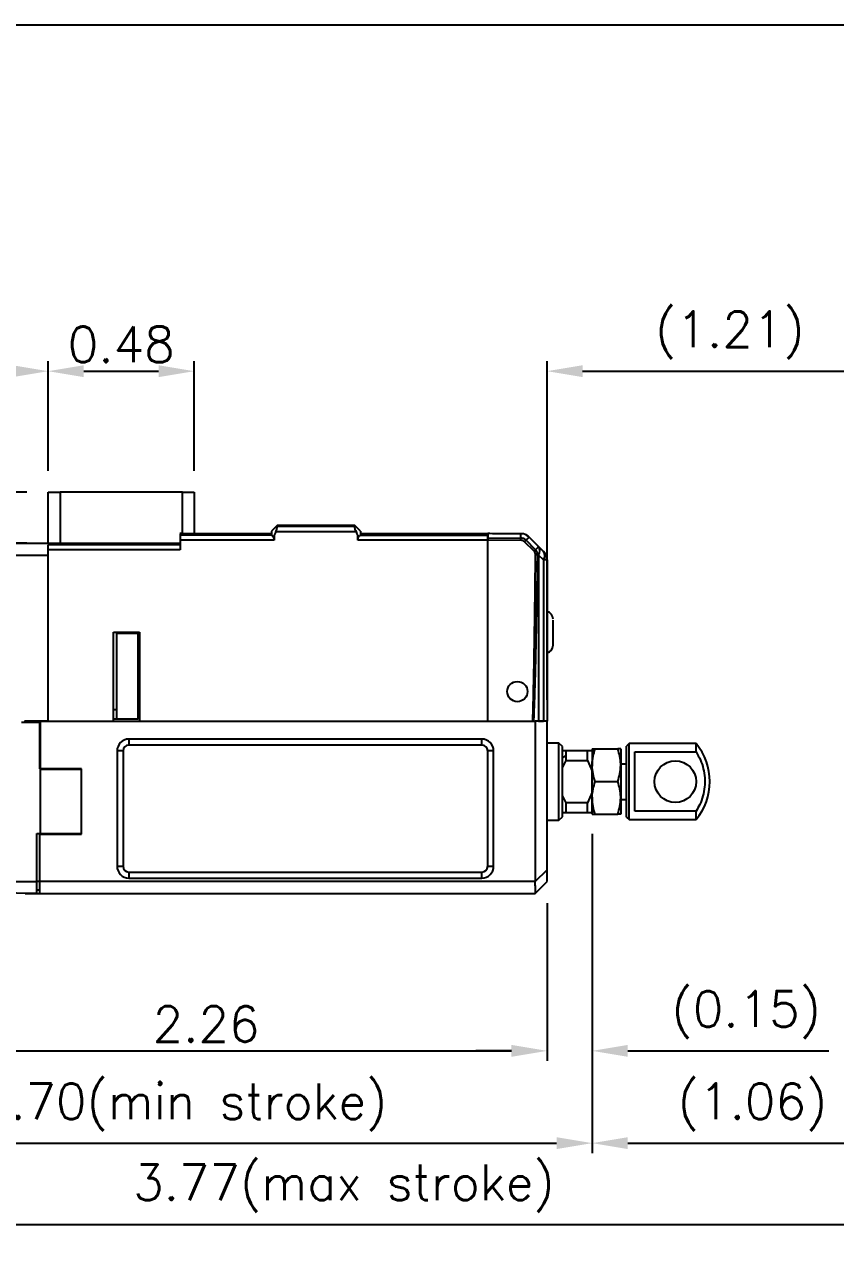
# Model space of a CAD drawing. Header units: millimetres. Extents: x 0 to 508, y 0 to 159.
# Drawn here: x 353.8 to 422.1, y 54.8 to 158.8 of the extents above; entities that cross this region are included whole.
import ezdxf

# ---------------------------------------------------------------- set-up
doc = ezdxf.new("R2010")
doc.units = ezdxf.units.MM
doc.header["$LTSCALE"] = 0.5
doc.layers.add('Involute Gear', color=3, linetype='Continuous')
doc.styles.add('USER2', font='SIMPLEX.SHX')
doc.dimstyles.new('BASE120', dxfattribs={"dimscale": 1.2, "dimtxt": 2.5, "dimasz": 2.5, "dimexe": 0.7, "dimexo": 1.5, "dimtad": 1, "dimzin": 1, "dimdsep": 46, "dimtxsty": 'USER2', "dimcen": 0, "dimclrd": 6, "dimclre": 6, "dimclrt": 3, "dimadec": 0, "dimazin": 0, "dimtfac": 1, "dimtofl": 0, "dimtmove": 0, "dimatfit": 3, "dimfxl": 1, "dimtolj": 1, "dimtzin": 0, "dimlwe": -1, "dimarcsym": 0})
doc.dimstyles.new('BASE120 inch', dxfattribs={"dimscale": 1.2, "dimtxt": 2.5, "dimasz": 2.5, "dimexe": 0.7, "dimexo": 1.5, "dimtad": 1, "dimlfac": 0.03937, "dimzin": 1, "dimdsep": 46, "dimtxsty": 'USER2', "dimcen": 0, "dimclrd": 6, "dimclre": 6, "dimclrt": 3, "dimadec": 0, "dimazin": 0, "dimtfac": 1, "dimtofl": 0, "dimtmove": 0, "dimatfit": 3, "dimfxl": 1, "dimtolj": 1, "dimtzin": 0, "dimlwe": -1, "dimarcsym": 0})

# ---------------------------------------------------------------- blocks, each defined once
blk = doc.blocks.new('*D59')
at = {"color": 6}
for p, q in [((354.01, 115.16), (317.71, 115.16)), ((353.06, 85.67), (317.71, 85.67))]:
    blk.add_line(p, q, dxfattribs=at)
at = {"color": 6, "lineweight": -2}
blk.add_line((318.55, 88.67), (318.55, 112.16), dxfattribs=at)
at = {"color": 6}
for points in [[(318.05, 112.16), (319.05, 112.16), (318.55, 115.16)], [(318.05, 88.67), (319.05, 88.67), (318.55, 85.67)]]:
    blk.add_solid(points, dxfattribs=at)
at = {"layer": 'Defpoints', "color": 0}
for p in [(318.55, 115.16), (355.81, 115.16), (354.86, 85.67)]:
    blk.add_point(p, dxfattribs=at)
at = {"color": 3, "insert": (316.3, 100.41), "char_height": 3, "attachment_point": 5, "rotation": 90, "style": 'USER2'}
blk.add_mtext('\\A1;1.18', dxfattribs=at)
blk = doc.blocks.new('*D61')
at = {"color": 6}
for p, q in [((332.81, 93.28), (332.81, 56.96)), ((428.61, 90.68), (428.61, 56.96))]:
    blk.add_line(p, q, dxfattribs=at)
at = {"color": 6, "lineweight": -2}
blk.add_line((335.81, 57.8), (425.61, 57.8), dxfattribs=at)
at = {"color": 6}
for points in [[(335.81, 58.3), (335.81, 57.3), (332.81, 57.8)], [(425.61, 58.3), (425.61, 57.3), (428.61, 57.8)]]:
    blk.add_solid(points, dxfattribs=at)
at = {"layer": 'Defpoints', "color": 0}
for p in [(332.81, 95.08), (428.61, 92.48), (428.61, 57.8)]:
    blk.add_point(p, dxfattribs=at)
at = {"color": 3, "insert": (380.71, 60.84), "char_height": 3, "attachment_point": 5, "style": 'USER2'}
blk.add_mtext('\\A1;3.77(max stroke)', dxfattribs=at)
blk = doc.blocks.new('*D65')
at = {"color": 6}
for p, q in [((401.61, 90.68), (401.61, 63.8)), ((332.81, 70.61), (332.81, 63.8))]:
    blk.add_line(p, q, dxfattribs=at)
at = {"color": 6, "lineweight": -2}
blk.add_line((335.81, 64.64), (398.61, 64.64), dxfattribs=at)
at = {"color": 6}
for points in [[(335.81, 65.14), (335.81, 64.14), (332.81, 64.64)], [(398.61, 65.14), (398.61, 64.14), (401.61, 64.64)]]:
    blk.add_solid(points, dxfattribs=at)
at = {"layer": 'Defpoints', "color": 0}
for p in [(401.61, 92.48), (332.81, 72.41), (401.61, 64.64)]:
    blk.add_point(p, dxfattribs=at)
at = {"color": 3, "insert": (367.21, 67.67), "char_height": 3, "attachment_point": 5, "style": 'USER2'}
blk.add_mtext('\\A1;2.70(min stroke)', dxfattribs=at)
blk = doc.blocks.new('*D68')
at = {"layer": 'Defpoints', "color": 0}
for p in [(401.61, 92.48), (397.81, 72.41), (401.61, 72.41)]:
    blk.add_point(p, dxfattribs=at)
at = {"layer": 'Involute Gear', "color": 6}
for p, q in [((401.61, 90.68), (401.61, 71.57)), ((397.81, 74.21), (397.81, 73.25))]:
    blk.add_line(p, q, dxfattribs=at)
at = {"layer": 'Involute Gear', "color": 6, "lineweight": -2}
for p, q in [((394.81, 72.41), (391.81, 72.41)), ((404.61, 72.41), (421.54, 72.41))]:
    blk.add_line(p, q, dxfattribs=at)
at = {"layer": 'Involute Gear', "color": 6}
for points in [[(394.81, 72.91), (394.81, 71.91), (397.81, 72.41)], [(404.61, 72.91), (404.61, 71.91), (401.61, 72.41)]]:
    blk.add_solid(points, dxfattribs=at)
at = {"layer": 'Involute Gear', "color": 3, "insert": (414.58, 75.44), "char_height": 3, "attachment_point": 5, "style": 'USER2'}
blk.add_mtext('\\A1;(0.15)', dxfattribs=at)
blk = doc.blocks.new('*D70')
at = {"layer": 'Defpoints', "color": 0}
for p in [(340.41, 89.58), (397.81, 86.66), (397.81, 72.41)]:
    blk.add_point(p, dxfattribs=at)
at = {"layer": 'Involute Gear', "color": 6}
for p, q in [((340.41, 87.78), (340.41, 71.57)), ((397.81, 84.86), (397.81, 71.57))]:
    blk.add_line(p, q, dxfattribs=at)
at = {"layer": 'Involute Gear', "color": 6, "lineweight": -2}
blk.add_line((343.41, 72.41), (394.81, 72.41), dxfattribs=at)
at = {"layer": 'Involute Gear', "color": 6}
for points in [[(343.41, 72.91), (343.41, 71.91), (340.41, 72.41)], [(394.81, 72.91), (394.81, 71.91), (397.81, 72.41)]]:
    blk.add_solid(points, dxfattribs=at)
at = {"layer": 'Involute Gear', "color": 3, "insert": (369.11, 74.66), "char_height": 3, "attachment_point": 5, "style": 'USER2'}
blk.add_mtext('\\A1;2.26', dxfattribs=at)
blk = doc.blocks.new('*D71')
at = {"layer": 'Defpoints', "color": 0}
for p in [(368.11, 129.64), (355.81, 119.46), (368.11, 119.46)]:
    blk.add_point(p, dxfattribs=at)
at = {"layer": 'Involute Gear', "color": 6}
for p, q in [((355.81, 121.26), (355.81, 130.48)), ((368.11, 121.26), (368.11, 130.48))]:
    blk.add_line(p, q, dxfattribs=at)
at = {"layer": 'Involute Gear', "color": 6, "lineweight": -2}
blk.add_line((358.81, 129.64), (365.11, 129.64), dxfattribs=at)
at = {"layer": 'Involute Gear', "color": 6}
for points in [[(358.81, 130.14), (358.81, 129.14), (355.81, 129.64)], [(365.11, 130.14), (365.11, 129.14), (368.11, 129.64)]]:
    blk.add_solid(points, dxfattribs=at)
at = {"layer": 'Involute Gear', "color": 3, "insert": (361.96, 131.89), "char_height": 3, "attachment_point": 5, "style": 'USER2'}
blk.add_mtext('\\A1;0.48', dxfattribs=at)
blk = doc.blocks.new('*D72')
at = {"color": 6}
for p, q in [((332.81, 96.88), (332.81, 130.48)), ((355.81, 121.26), (355.81, 130.48))]:
    blk.add_line(p, q, dxfattribs=at)
at = {"color": 6, "lineweight": -2}
blk.add_line((335.81, 129.64), (352.81, 129.64), dxfattribs=at)
at = {"color": 6}
for points in [[(335.81, 130.14), (335.81, 129.14), (332.81, 129.64)], [(352.81, 130.14), (352.81, 129.14), (355.81, 129.64)]]:
    blk.add_solid(points, dxfattribs=at)
at = {"layer": 'Defpoints', "color": 0}
for p in [(355.81, 129.64), (355.81, 119.46), (332.81, 95.08)]:
    blk.add_point(p, dxfattribs=at)
at = {"color": 3, "insert": (344.31, 131.89), "char_height": 3, "attachment_point": 5, "style": 'USER2'}
blk.add_mtext('\\A1;0.90', dxfattribs=at)
blk = doc.blocks.new('*D73')
at = {"layer": 'Defpoints', "color": 0}
for p in [(355.81, 119.46), (318.55, 115.16), (355.81, 115.16)]:
    blk.add_point(p, dxfattribs=at)
at = {"layer": 'Involute Gear', "color": 6, "lineweight": -2}
for p, q in [((318.55, 122.46), (318.55, 135.82)), ((318.55, 112.16), (318.55, 109.16))]:
    blk.add_line(p, q, dxfattribs=at)
at = {"layer": 'Involute Gear', "color": 6}
for p, q in [((354.01, 119.46), (317.71, 119.46)), ((354.01, 115.16), (317.71, 115.16))]:
    blk.add_line(p, q, dxfattribs=at)
for points in [[(318.05, 122.46), (319.05, 122.46), (318.55, 119.46)], [(318.05, 112.16), (319.05, 112.16), (318.55, 115.16)]]:
    blk.add_solid(points, dxfattribs=at)
at = {"layer": 'Involute Gear', "color": 3, "insert": (316.3, 130.78), "char_height": 3, "attachment_point": 5, "rotation": 90, "style": 'USER2'}
blk.add_mtext('\\A1;0.17', dxfattribs=at)
blk = doc.blocks.new('*D78')
at = {"layer": 'Defpoints', "color": 0}
for p in [(428.61, 129.64), (397.81, 100.16), (428.61, 97.83)]:
    blk.add_point(p, dxfattribs=at)
at = {"layer": 'Involute Gear', "color": 6}
for p, q in [((397.81, 101.96), (397.81, 130.48)), ((428.61, 99.63), (428.61, 130.48))]:
    blk.add_line(p, q, dxfattribs=at)
at = {"layer": 'Involute Gear', "color": 6, "lineweight": -2}
blk.add_line((400.81, 129.64), (425.61, 129.64), dxfattribs=at)
at = {"layer": 'Involute Gear', "color": 6}
for points in [[(400.81, 130.14), (400.81, 129.14), (397.81, 129.64)], [(425.61, 130.14), (425.61, 129.14), (428.61, 129.64)]]:
    blk.add_solid(points, dxfattribs=at)
at = {"layer": 'Involute Gear', "color": 3, "insert": (413.21, 132.67), "char_height": 3, "attachment_point": 5, "style": 'USER2'}
blk.add_mtext('\\A1;(1.21)', dxfattribs=at)
blk = doc.blocks.new('*D79')
at = {"layer": 'Defpoints', "color": 0}
for p in [(401.61, 88.69), (428.61, 88.69), (428.61, 64.64)]:
    blk.add_point(p, dxfattribs=at)
at = {"layer": 'Involute Gear', "color": 6}
for p, q in [((401.61, 86.89), (401.61, 63.8)), ((428.61, 86.89), (428.61, 63.8))]:
    blk.add_line(p, q, dxfattribs=at)
at = {"layer": 'Involute Gear', "color": 6, "lineweight": -2}
blk.add_line((404.61, 64.64), (425.61, 64.64), dxfattribs=at)
at = {"layer": 'Involute Gear', "color": 6}
for points in [[(404.61, 65.14), (404.61, 64.14), (401.61, 64.64)], [(425.61, 65.14), (425.61, 64.14), (428.61, 64.64)]]:
    blk.add_solid(points, dxfattribs=at)
at = {"layer": 'Involute Gear', "color": 3, "insert": (415.11, 67.67), "char_height": 3, "attachment_point": 5, "style": 'USER2'}
blk.add_mtext('\\A1;(1.06)', dxfattribs=at)

msp = doc.modelspace()

# ---------------------------------------------------------------- linework, layer by layer
at = {"color": 7, "linetype": 'Continuous', "lineweight": 25}
for p, q in [((355.814, 115.162), (355.814, 119.462)), ((356.814, 119.462), (356.814, 115.162)), ((367.114, 119.462), (356.814, 119.462)), ((367.114, 115.959), (367.114, 119.462)), ((368.114, 119.462), (368.114, 115.962)), ((375.114, 116.662), (374.614, 116.162)), ((375.114, 116.558), (375.114, 116.662)), ((375.114, 116.662), (381.614, 116.662)), ((381.614, 116.558), (375.114, 116.558)), ((382.114, 116.162), (381.614, 116.662)), ((367.109, 115.962), (366.895, 115.962)), ((374.615, 115.846), (366.914, 115.846)), ((367.114, 115.962), (374.614, 115.962)), ((374.844, 115.662), (374.776, 115.662)), ((374.844, 115.662), (374.848, 115.412)), ((381.76, 116.119), (374.968, 116.119)), ((381.88, 115.412), (381.885, 115.662)), ((381.885, 115.662), (381.952, 115.662)), ((382.114, 115.962), (392.814, 115.962)), ((382.114, 115.846), (392.814, 115.846)), ((392.814, 115.962), (392.814, 115.548)), ((395.6, 115.593), (392.814, 115.548)), ((395.6, 115.593), (395.6, 115.937)), ((396.271, 115.705), (396.307, 115.669)), ((396.307, 115.669), (397.107, 114.869)), ((351.414, 115.162), (366.914, 115.162)), ((366.914, 115.03), (355.814, 115.03)), ((366.914, 114.605), (355.814, 114.605)), ((366.914, 115.412), (366.914, 114.605)), ((374.848, 115.412), (366.914, 115.412)), ((392.814, 115.412), (381.88, 115.412)), ((392.814, 115.375), (392.814, 115.412)), ((395.603, 115.407), (392.814, 115.374)), ((392.814, 100.162), (392.814, 115.374)), ((396.717, 114.478), (395.917, 115.278)), ((396.849, 114.61), (396.049, 115.41)), ((397.107, 114.869), (397.521, 114.455)), ((351.414, 114.162), (355.814, 114.162)), ((355.814, 100.162), (355.814, 114.162)), ((397.107, 114.162), (397.032, 114.162)), ((397.107, 114.162), (397.107, 100.162)), ((397.521, 113.747), (397.107, 114.162)), ((397.521, 113.747), (397.521, 100.162)), ((397.738, 113.747), (397.521, 113.747)), ((397.814, 113.747), (397.738, 113.747)), ((397.814, 113.747), (397.814, 100.162)), ((361.314, 107.662), (363.514, 107.662)), ((361.314, 100.162), (361.314, 107.662)), ((361.564, 107.662), (361.564, 107.562)), ((361.564, 107.562), (361.564, 100.362)), ((363.364, 107.562), (361.564, 107.562)), ((363.364, 107.662), (363.364, 107.562)), ((363.364, 107.562), (363.364, 100.362)), ((363.514, 107.662), (363.514, 100.162)), ((361.314, 101.162), (361.564, 101.162)), ((363.364, 101.162), (363.514, 101.162)), ((355.114, 100.062), (353.564, 100.062)), ((355.814, 100.162), (353.814, 100.162)), ((353.864, 100.062), (353.864, 100.162)), ((355.114, 96.162), (355.114, 100.162)), ((355.114, 100.162), (396.814, 100.162)), ((355.164, 96.112), (355.164, 100.062)), ((355.814, 100.162), (361.314, 100.162)), ((361.314, 100.362), (361.564, 100.362)), ((361.564, 100.362), (363.364, 100.362)), ((363.514, 100.362), (363.364, 100.362)), ((363.514, 100.162), (392.814, 100.162)), ((396.615, 100.162), (396.704, 100.162)), ((396.814, 100.162), (396.814, 86.657)), ((397.814, 100.162), (396.814, 100.162)), ((397.107, 100.162), (397.521, 100.162)), ((397.814, 87.652), (397.814, 100.162)), ((392.314, 98.662), (362.614, 98.662)), ((362.614, 98.662), (362.614, 98.162)), ((392.314, 98.162), (362.614, 98.162)), ((392.314, 98.162), (392.314, 98.662)), ((398.814, 98.329), (397.814, 98.329)), ((399.114, 98.029), (398.814, 98.329)), ((398.814, 91.829), (398.814, 98.329)), ((399.114, 98.01), (399.114, 98.029)), ((399.114, 92.129), (399.114, 98.01)), ((401.614, 97.829), (401.614, 96.454)), ((401.86, 97.829), (403.769, 97.829)), ((404.014, 97.829), (404.014, 96.454)), ((404.713, 98.279), (404.513, 98.079)), ((404.513, 92.079), (404.513, 98.079)), ((410.355, 98.279), (404.713, 98.279)), ((404.713, 91.879), (404.713, 98.279)), ((410.355, 97.577), (410.355, 98.279)), ((361.614, 97.662), (361.614, 87.962)), ((362.114, 97.662), (361.614, 97.662)), ((362.114, 97.662), (362.114, 87.962)), ((393.314, 97.662), (392.814, 97.662)), ((392.814, 87.962), (392.814, 97.662)), ((393.314, 87.962), (393.314, 97.662)), ((399.414, 97.682), (399.114, 97.682)), ((399.414, 97.307), (399.114, 97.095)), ((399.114, 96.24), (399.414, 96.854)), ((401.214, 97.682), (399.414, 97.682)), ((399.414, 97.307), (399.414, 97.682)), ((399.414, 96.854), (399.414, 97.307)), ((399.414, 96.854), (401.214, 96.854)), ((401.614, 97.682), (401.214, 97.682)), ((401.214, 96.854), (401.214, 97.682)), ((401.214, 96.854), (401.614, 95.967)), ((405.213, 97.577), (410.355, 97.577)), ((405.213, 92.581), (405.213, 97.577)), ((358.614, 96.162), (355.114, 96.162)), ((355.164, 90.712), (355.164, 96.112)), ((358.614, 96.112), (355.164, 96.112)), ((358.614, 90.662), (358.614, 96.162)), ((401.614, 93.704), (401.614, 96.454)), ((404.014, 96.454), (404.014, 93.704)), ((401.86, 95.079), (403.769, 95.079)), ((399.415, 93.306), (399.115, 93.919)), ((401.614, 94.192), (401.214, 93.305)), ((401.614, 92.329), (401.614, 93.704)), ((404.014, 93.704), (404.014, 92.329)), ((401.214, 93.305), (399.414, 93.305)), ((399.415, 92.477), (399.415, 93.305)), ((401.214, 92.477), (401.214, 93.305)), ((397.814, 91.829), (398.814, 91.829)), ((398.814, 91.829), (399.114, 92.129)), ((399.115, 92.477), (399.415, 92.477)), ((399.414, 92.477), (401.214, 92.477)), ((401.214, 92.477), (401.614, 92.477)), ((401.86, 92.329), (403.769, 92.329)), ((404.513, 92.079), (404.713, 91.879)), ((404.713, 91.879), (410.355, 91.879)), ((410.355, 92.581), (405.213, 92.581)), ((410.355, 91.879), (410.355, 92.581)), ((354.864, 86.662), (354.864, 90.712)), ((354.864, 90.712), (355.164, 90.712)), ((355.114, 86.662), (355.114, 90.662)), ((355.114, 90.662), (358.614, 90.662)), ((355.164, 90.712), (358.614, 90.712)), ((355.164, 90.662), (355.164, 90.712)), ((361.614, 87.962), (362.114, 87.962)), ((362.614, 87.462), (362.614, 86.962)), ((362.614, 87.462), (392.314, 87.462)), ((392.314, 86.962), (392.314, 87.462)), ((392.814, 87.962), (393.314, 87.962)), ((396.814, 86.657), (397.814, 87.652)), ((346.864, 86.662), (354.864, 86.662)), ((354.864, 85.665), (354.864, 86.662)), ((355.114, 86.662), (354.864, 86.662)), ((396.814, 86.657), (355.114, 86.662)), ((362.614, 86.962), (392.314, 86.962)), ((396.814, 85.662), (397.814, 86.662)), ((354.864, 85.665), (346.864, 85.763)), ((353.864, 85.678), (353.864, 85.662)), ((353.864, 85.662), (365.589, 85.662)), ((354.864, 85.962), (355.114, 85.962)), ((355.114, 85.662), (396.814, 85.662)), ((365.589, 85.662), (366.589, 85.662)), ((366.589, 85.662), (394.939, 85.662)), ((394.939, 85.662), (395.939, 85.662))]:
    msp.add_line(p, q, dxfattribs=at)
for p, q in [((404.014, 96.579), (404.513, 96.579)), ((404.014, 93.579), (404.513, 93.579))]:
    msp.add_line(p, q)
at = {"color": 6}
msp.add_lwpolyline([(253.935, 158.814), (507.87, 158.814), (507.87, 0), (253.935, 0)], close=True, dxfattribs=at)
at = {"color": 7, "linetype": 'Continuous', "lineweight": 25, "flags": 128}
for points in [[(395.6, 115.937), (394.949, 115.943), (394.384, 115.948), (393.905, 115.952), (393.513, 115.956), (393.207, 115.958), (392.989, 115.96), (392.858, 115.961), (392.814, 115.962)], [(396.307, 115.669), (396.304, 115.665), (396.294, 115.655), (396.277, 115.638), (396.253, 115.615), (396.224, 115.585), (396.188, 115.55), (396.147, 115.508), (396.1, 115.462)], [(395.917, 115.278), (395.935, 115.296), (395.952, 115.314), (395.97, 115.331), (395.987, 115.348), (396.003, 115.365), (396.019, 115.381), (396.034, 115.396), (396.049, 115.41)], [(396.1, 115.462), (396.094, 115.456), (396.088, 115.449), (396.081, 115.443), (396.075, 115.437), (396.068, 115.43), (396.062, 115.424), (396.055, 115.417), (396.049, 115.41)], [(396.717, 114.478), (396.735, 114.496), (396.752, 114.514), (396.77, 114.531), (396.787, 114.548), (396.803, 114.565), (396.819, 114.581), (396.834, 114.596), (396.849, 114.61)], [(396.849, 114.61), (396.855, 114.617), (396.862, 114.624), (396.868, 114.63), (396.875, 114.637), (396.881, 114.643), (396.888, 114.649), (396.894, 114.656), (396.9, 114.662)], [(396.9, 114.662), (396.947, 114.708), (396.988, 114.75), (397.024, 114.785), (397.053, 114.815), (397.077, 114.838), (397.094, 114.855), (397.104, 114.865), (397.107, 114.869)]]:
    msp.add_lwpolyline(points, dxfattribs=at)
at = {"color": 7, "linetype": 'Continuous', "lineweight": 25}
for centre, radius in [((395.314, 102.662), 0.85), ((408.613, 95.079), 1.75)]:
    msp.add_circle(centre, radius, dxfattribs=at)
for centre, radius, start, end in [((395.607, 114.968), 0.625, 44.99969, 90.61958), ((368.066, 115.114), 27.538, 0.60837, 0.99727), ((395.6, 114.962), 1, 45, 76.83056), ((395.776, 115.21), 0.7, 45, 66.19768), ((396.407, 114.168), 0.625, 359.38089, 45.00054), ((396.599, 114.515), 0.619, 325.14294, 34.85706), ((397.014, 114.101), 0.619, 325.14389, 34.85611), ((396.814, 113.747), 1, 0, 45), ((396.556, 86.882), 27.284, 89.0015, 89.39401), ((397.664, 108.762), 0.65, 0, 76.65764), ((397.664, 106.562), 0.65, 283.34236, 0), ((362.614, 97.662), 1, 90, 180), ((362.614, 97.662), 0.5, 90, 180), ((392.314, 97.662), 1, 0, 90), ((392.314, 97.662), 0.5, 0, 90), ((406.513, 95.079), 5, 320.20818, 39.79182), ((362.614, 87.962), 1, 180, 270), ((362.614, 87.962), 0.5, 180, 270), ((392.314, 87.962), 1, 270, 0), ((392.314, 87.962), 0.5, 270, 0)]:
    msp.add_arc(centre, radius, start, end, dxfattribs=at)
for points, knots in [([(355.814, 119.462), (355.829, 119.462), (355.859, 119.462), (356.091, 119.462), (356.421, 119.462), (356.683, 119.462), (356.814, 119.462)], [0, 0, 0, 0, 0.2499999, 0.5, 0.7500001, 1, 1, 1, 1]), ([(367.114, 119.462), (367.245, 119.462), (367.507, 119.462), (367.838, 119.462), (368.069, 119.462), (368.099, 119.462), (368.114, 119.462)], [0, 0, 0, 0, 0.2500004, 0.5, 0.7500001, 1, 1, 1, 1]), ([(374.968, 116.119), (374.991, 116.165), (375.034, 116.254), (375.08, 116.381), (375.109, 116.488), (375.112, 116.535), (375.114, 116.558)], [0, 0, 0, 0, 0.2683317, 0.5220652, 0.7646881, 1, 1, 1, 1]), ([(381.614, 116.662), (381.614, 116.657), (381.614, 116.648), (381.614, 116.588), (381.614, 116.558)], [0, 0, 0, 0, 0.5000079, 1, 1, 1, 1]), ([(381.76, 116.119), (381.738, 116.165), (381.694, 116.254), (381.649, 116.381), (381.62, 116.488), (381.616, 116.535), (381.614, 116.558)], [0, 0, 0, 0, 0.2683994, 0.5221783, 0.7647468, 1, 1, 1, 1]), ([(366.914, 115.952), (366.914, 115.953), (366.914, 115.954), (366.914, 115.886), (366.914, 115.846)], [0, 0, 0, 0, 0.3972913, 1, 1, 1, 1]), ([(366.914, 115.846), (366.914, 115.822), (366.914, 115.774), (366.914, 115.668), (366.914, 115.546), (366.914, 115.457), (366.914, 115.412)], [0, 0, 0, 0, 0.2500001, 0.5000012, 0.750001, 1, 1, 1, 1]), ([(374.614, 116.162), (374.614, 116.158), (374.614, 116.149), (374.615, 116.081), (374.615, 115.98), (374.615, 115.891), (374.615, 115.846)], [0, 0, 0, 0, 0.2498258, 0.4997684, 0.7498269, 1, 1, 1, 1]), ([(374.776, 115.662), (374.753, 115.697), (374.703, 115.773), (374.646, 115.821), (374.615, 115.846)], [0, 0, 0, 0, 0.4537886, 1, 1, 1, 1]), ([(374.848, 115.412), (374.844, 115.456), (374.836, 115.548), (374.797, 115.623), (374.776, 115.662)], [0, 0, 0, 0, 0.4781141, 1, 1, 1, 1]), ([(374.968, 116.119), (374.931, 116.043), (374.861, 115.898), (374.849, 115.738), (374.844, 115.662)], [0, 0, 0, 0, 0.52331433, 1, 1, 1, 1]), ([(381.885, 115.662), (381.879, 115.738), (381.867, 115.899), (381.797, 116.043), (381.76, 116.119)], [0, 0, 0, 0, 0.4793143, 1, 1, 1, 1]), ([(381.88, 115.412), (381.884, 115.457), (381.893, 115.549), (381.932, 115.623), (381.952, 115.662)], [0, 0, 0, 0, 0.4842691, 1, 1, 1, 1]), ([(381.952, 115.662), (381.972, 115.692), (382.022, 115.769), (382.079, 115.817), (382.113, 115.846)], [0, 0, 0, 0, 0.3957065, 1, 1, 1, 1]), ([(382.114, 116.162), (382.114, 116.157), (382.114, 116.149), (382.114, 116.081), (382.114, 115.98), (382.114, 115.891), (382.114, 115.846)], [0, 0, 0, 0, 0.2498836, 0.4998451, 0.749883, 1, 1, 1, 1]), ([(392.814, 115.493), (392.814, 115.51), (392.814, 115.571), (392.814, 115.668), (392.814, 115.774), (392.814, 115.822), (392.814, 115.846)], [0, 0, 0, 0, 0.1138747, 0.4092492, 0.7046252, 1, 1, 1, 1]), ([(392.814, 115.548), (392.814, 115.518), (392.814, 115.465), (392.814, 115.403), (392.814, 115.374)], [0, 0, 0, 0, 0.5461329, 1, 1, 1, 1]), ([(395.828, 115.935), (395.825, 115.935), (395.821, 115.935), (395.783, 115.936), (395.727, 115.936), (395.663, 115.937), (395.619, 115.937), (395.6, 115.937)], [0, 0, 0, 0, 0.2095303, 0.4190601, 0.6285902, 0.8381173, 1, 1, 1, 1]), ([(355.814, 114.162), (355.814, 114.249), (355.814, 114.425), (355.814, 114.669), (355.814, 114.882), (355.814, 114.981), (355.814, 115.03)], [0, 0, 0, 0, 0.2500001, 0.4999997, 0.7499997, 1, 1, 1, 1]), ([(395.917, 115.278), (395.871, 115.316), (395.779, 115.39), (395.661, 115.401), (395.603, 115.407)], [0, 0, 0, 0, 0.5000016, 1, 1, 1, 1]), ([(396.845, 114.164), (396.839, 114.223), (396.828, 114.341), (396.754, 114.433), (396.717, 114.478)], [0, 0, 0, 0, 0.499999, 1, 1, 1, 1]), ([(396.615, 100.162), (396.628, 100.624), (396.654, 101.617), (396.688, 103.209), (396.721, 105.005), (396.754, 107.006), (396.786, 109.21), (396.816, 111.619), (396.835, 113.293), (396.845, 114.164)], [0, 0, 0, 0, 0.0991164, 0.2128113, 0.3410862, 0.483942, 0.6413792, 0.8133984, 1, 1, 1, 1]), ([(396.704, 100.162), (396.721, 100.608), (396.758, 101.573), (396.805, 103.132), (396.853, 104.912), (396.9, 106.912), (396.945, 109.132), (396.99, 111.574), (397.018, 113.274), (397.032, 114.162)], [0, 0, 0, 0, 0.0956339, 0.2070061, 0.3341188, 0.4769737, 0.6355717, 0.8099136, 1, 1, 1, 1]), ([(398.314, 108.417), (398.314, 108.512), (398.314, 108.626), (398.314, 108.677), (398.314, 108.686)], [0, 0, 0, 0, 0.8340341, 1, 1, 1, 1]), ([(398.314, 106.562), (398.314, 106.564), (398.314, 106.569), (398.314, 106.652), (398.314, 106.843), (398.314, 107.134), (398.314, 107.406), (398.314, 107.631), (398.314, 107.855), (398.314, 108.136), (398.314, 108.307), (398.314, 108.417)], [0, 0, 0, 0, 0.0867487, 0.17370482, 0.33333337, 0.4929621, 0.5797107, 0.66666674, 0.75341543, 0.8403714, 1, 1, 1, 1]), ([(401.614, 96.454), (401.614, 96.487), (401.617, 96.734), (401.67, 97.199), (401.796, 97.618), (401.86, 97.829)], [0, 0, 0, 0, 0.0700126, 0.5307444, 1, 1, 1, 1]), ([(401.614, 97.829), (401.618, 97.829), (401.628, 97.829), (401.708, 97.829), (401.809, 97.829), (401.86, 97.829)], [0, 0, 0, 0, 0.2684066, 0.6323732, 1, 1, 1, 1]), ([(404.014, 96.454), (404.014, 96.487), (404.012, 96.734), (403.958, 97.199), (403.832, 97.618), (403.769, 97.829)], [0, 0, 0, 0, 0.0700126, 0.5307444, 1, 1, 1, 1]), ([(404.014, 97.829), (404.01, 97.829), (404.001, 97.829), (403.92, 97.829), (403.819, 97.829), (403.769, 97.829)], [0, 0, 0, 0, 0.2684066, 0.6323732, 1, 1, 1, 1]), ([(401.614, 97.682), (401.614, 97.602), (401.614, 97.441), (401.614, 97.036), (401.614, 96.677), (401.614, 96.438), (401.614, 96.389)], [0, 0, 0, 0, 0.3072586, 0.6145173, 0.9217759, 1, 1, 1, 1]), ([(410.355, 97.577), (410.485, 97.354), (410.744, 96.908), (410.986, 96.169), (411.106, 95.404), (411.096, 94.628), (410.953, 93.866), (410.707, 93.174), (410.465, 92.767), (410.355, 92.581)], [0, 0, 0, 0, 0.1462885, 0.2925775, 0.4388659, 0.5851546, 0.7314433, 0.8777317, 1, 1, 1, 1]), ([(401.86, 95.079), (401.791, 95.303), (401.653, 95.753), (401.627, 96.219), (401.614, 96.454)], [0, 0, 0, 0, 0.4954579, 1, 1, 1, 1]), ([(403.769, 95.079), (403.837, 95.303), (403.976, 95.753), (404.001, 96.219), (404.014, 96.454)], [0, 0, 0, 0, 0.4954579, 1, 1, 1, 1]), ([(401.614, 93.704), (401.614, 93.737), (401.617, 93.984), (401.67, 94.449), (401.796, 94.868), (401.86, 95.079)], [0, 0, 0, 0, 0.0700123, 0.5307441, 1, 1, 1, 1]), ([(404.014, 93.704), (404.014, 93.737), (404.012, 93.984), (403.958, 94.449), (403.832, 94.868), (403.769, 95.079)], [0, 0, 0, 0, 0.0700123, 0.5307441, 1, 1, 1, 1]), ([(401.614, 93.77), (401.614, 93.721), (401.614, 93.482), (401.614, 93.123), (401.614, 92.718), (401.614, 92.557), (401.614, 92.477)], [0, 0, 0, 0, 0.078224, 0.3854827, 0.6927413, 1, 1, 1, 1]), ([(401.86, 92.329), (401.791, 92.553), (401.653, 93.003), (401.627, 93.469), (401.614, 93.704)], [0, 0, 0, 0, 0.4954578, 1, 1, 1, 1]), ([(403.769, 92.329), (403.837, 92.553), (403.976, 93.003), (404.001, 93.469), (404.014, 93.704)], [0, 0, 0, 0, 0.4954578, 1, 1, 1, 1]), ([(401.614, 92.329), (401.618, 92.329), (401.628, 92.329), (401.708, 92.329), (401.809, 92.329), (401.86, 92.329)], [0, 0, 0, 0, 0.2684066, 0.6323732, 1, 1, 1, 1]), ([(404.014, 92.329), (404.01, 92.329), (404.001, 92.329), (403.92, 92.329), (403.819, 92.329), (403.769, 92.329)], [0, 0, 0, 0, 0.2684066, 0.6323732, 1, 1, 1, 1]), ([(397.814, 86.662), (397.814, 86.673), (397.813, 86.688), (397.814, 86.809), (397.814, 86.922), (397.814, 87.063), (397.813, 87.301), (397.814, 87.507), (397.814, 87.652)], [0, 0, 0, 0, 0.2722055, 0.3866751, 0.4999998, 0.6133025, 0.7277943, 1, 1, 1, 1]), ([(355.114, 85.662), (355.114, 85.677), (355.114, 85.707), (355.114, 85.938), (355.114, 86.269), (355.114, 86.531), (355.114, 86.662)], [0, 0, 0, 0, 0.2499999, 0.5, 0.7500001, 1, 1, 1, 1]), ([(396.814, 85.662), (396.816, 85.667), (396.82, 85.677), (396.837, 85.767), (396.846, 85.954), (396.83, 86.277), (396.819, 86.529), (396.814, 86.657)], [0, 0, 0, 0, 0.14483222, 0.27565664, 0.51537484, 0.75471389, 1, 1, 1, 1])]:
    msp.add_open_spline(points, degree=3, knots=knots, dxfattribs=at)
msp.add_open_spline([(392.814, 115.846), (392.814, 115.879), (392.814, 115.947), (392.814, 115.957), (392.814, 115.962)], degree=3, dxfattribs=at)

# ---------------------------------------------------------------- dimensions: what is measured, and where the dimension line sits
for base, p1, p2, text, dimstyle, picture, middle in [((355.814, 129.636), (332.814, 95.079), (355.814, 119.462), '0.90', 'BASE120', '*D72', (344.314, 131.886)), ((428.614, 57.802), (332.814, 95.079), (428.614, 92.477), '3.77(max stroke)', 'BASE120 inch', '*D61', (380.714, 60.838)), ((401.614, 64.639), (332.814, 72.409), (401.614, 92.477), '2.70(min stroke)', 'BASE120', '*D65', (367.214, 67.674))]:
    dim = msp.add_linear_dim(base=base, p1=p1, p2=p2, text=text, dimstyle=dimstyle)
    dim.commit()
    dim.dimension.update_dxf_attribs({"geometry": picture, "text_midpoint": middle})
dim = msp.add_linear_dim(base=(318.551, 115.162), p1=(354.864, 85.665), p2=(355.814, 115.162), angle=90, text='1.18', dimstyle='BASE120 inch')
dim.commit()
dim.dimension.update_dxf_attribs({"geometry": '*D59', "text_midpoint": (316.301, 100.414)})
at = {"layer": 'Involute Gear', "color": 6}
dim = msp.add_linear_dim(base=(318.551, 115.162), p1=(355.814, 119.462), p2=(355.814, 115.162), angle=90, dimstyle='BASE120 inch', dxfattribs=at)
dim.commit()
dim.dimension.update_dxf_attribs({"geometry": '*D73', "text_midpoint": (318.551, 130.783), "dimtype": 160})
for base, p1, p2, picture, middle in [((428.614, 129.636), (397.814, 100.162), (428.614, 97.829), '*D78', (413.214, 132.672)), ((401.614, 72.409), (397.814, 72.409), (401.614, 92.477), '*D68', (414.578, 75.444)), ((428.614, 64.639), (401.614, 88.688), (428.614, 88.688), '*D79', (415.114, 67.674))]:
    dim = msp.add_linear_dim(base=base, p1=p1, p2=p2, text='(<>)', dimstyle='BASE120 inch', dxfattribs=at)
    dim.commit()
    dim.dimension.update_dxf_attribs({"geometry": picture, "text_midpoint": middle})
for base, p1, p2, picture, middle in [((368.114, 129.636), (355.814, 119.462), (368.114, 119.462), '*D71', (361.964, 131.886)), ((397.814, 72.409), (340.414, 89.579), (397.814, 86.662), '*D70', (369.114, 74.659))]:
    dim = msp.add_linear_dim(base=base, p1=p1, p2=p2, dimstyle='BASE120 inch', dxfattribs=at)
    dim.commit()
    dim.dimension.update_dxf_attribs({"geometry": picture, "text_midpoint": middle})

doc.saveas('drawing.dxf')
